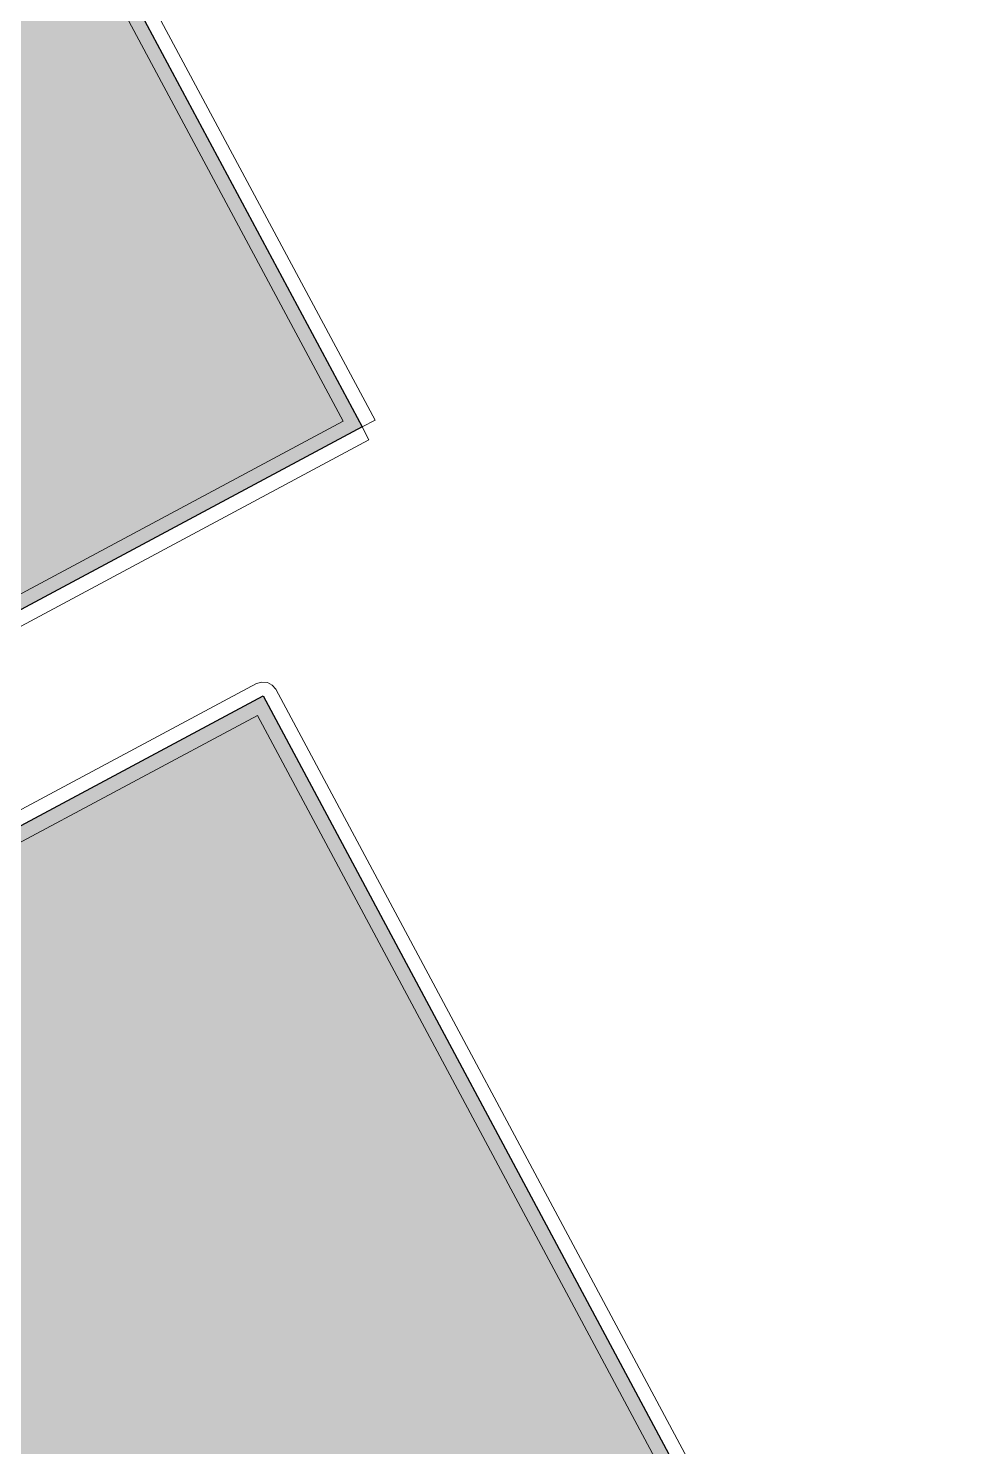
# Model space of a CAD drawing. Header units: millimetres. Extents: x 0 to 224629, y -187555 to 25097.
# Drawn here: x 81258 to 83220, y -149734 to -146756 of the extents above; entities that cross this region are included whole.
import ezdxf

# ---------------------------------------------------------------- set-up
doc = ezdxf.new("R2010")
doc.units = ezdxf.units.MM
doc.linetypes.add('Solid', pattern=[0])
for name, color, linetype, lineweight in [('Room Walls', 47, 'Solid', 35), ('Studio Apartment', 1, 'Solid', 35), ('Two-Bedroom Apartment', 250, 'Solid', 25)]:
    doc.layers.add(name, color=color, linetype=linetype, lineweight=lineweight)

msp = doc.modelspace()

# ---------------------------------------------------------------- hatches: boundary and pattern name
at = {"layer": 'Studio Apartment', "linetype": 'Solid', "lineweight": 25}
msp.add_hatch(color=252, dxfattribs=at).paths.add_polyline_path([(81959, -147593), (80725, -148254), (79327, -145643), (80562, -144983)], flags=0)
at = {"layer": 'Two-Bedroom Apartment', "linetype": 'Solid', "lineweight": 25}
h = msp.add_hatch(color=151, dxfattribs=at)
h.paths.add_polyline_path([(83189, -150845), (81955, -151506), (80517, -148819), (81751, -148158)], flags=0)
h.paths.add_polyline_path([(84782, -153820), (83548, -154481), (82076, -151731), (83310, -151070)], flags=0)
h.paths.add_polyline_path([(64736, -157267), (65970, -156606), (67408, -159293), (66174, -159954)], flags=0)

# ---------------------------------------------------------------- linework, layer by layer
at = {"layer": 'Room Walls', "color": 47, "linetype": 'Solid', "lineweight": 9}
for p, q in [((80588, -144969), (81986, -147579)), ((81919, -147581), (80549, -145023)), ((81986, -147579), (81959, -147593)), ((80931, -148110), (81919, -147581)), ((81959, -147593), (81973, -147620)), ((81973, -147620), (80960, -148163)), ((81031, -148510), (81737, -148132)), ((81737, -148132), (81748, -148129)), ((81748, -148129), (81760, -148130)), ((81760, -148130), (81770, -148135)), ((81770, -148135), (81778, -148144)), ((81778, -148144), (83216, -150831)), ((81739, -148199), (81059, -148563)), ((83149, -150833), (81739, -148199))]:
    msp.add_line(p, q, dxfattribs=at)
at = {"layer": 'Studio Apartment', "color": 252, "linetype": 'Solid', "lineweight": 25}
for p, q in [((80562, -144983), (81959, -147593)), ((81959, -147593), (80725, -148254))]:
    msp.add_line(p, q, dxfattribs=at)
at = {"layer": 'Two-Bedroom Apartment', "color": 151, "linetype": 'Solid', "lineweight": 25}
for p, q in [((80517, -148819), (81751, -148158)), ((81751, -148158), (83189, -150845))]:
    msp.add_line(p, q, dxfattribs=at)

doc.saveas('drawing.dxf')
